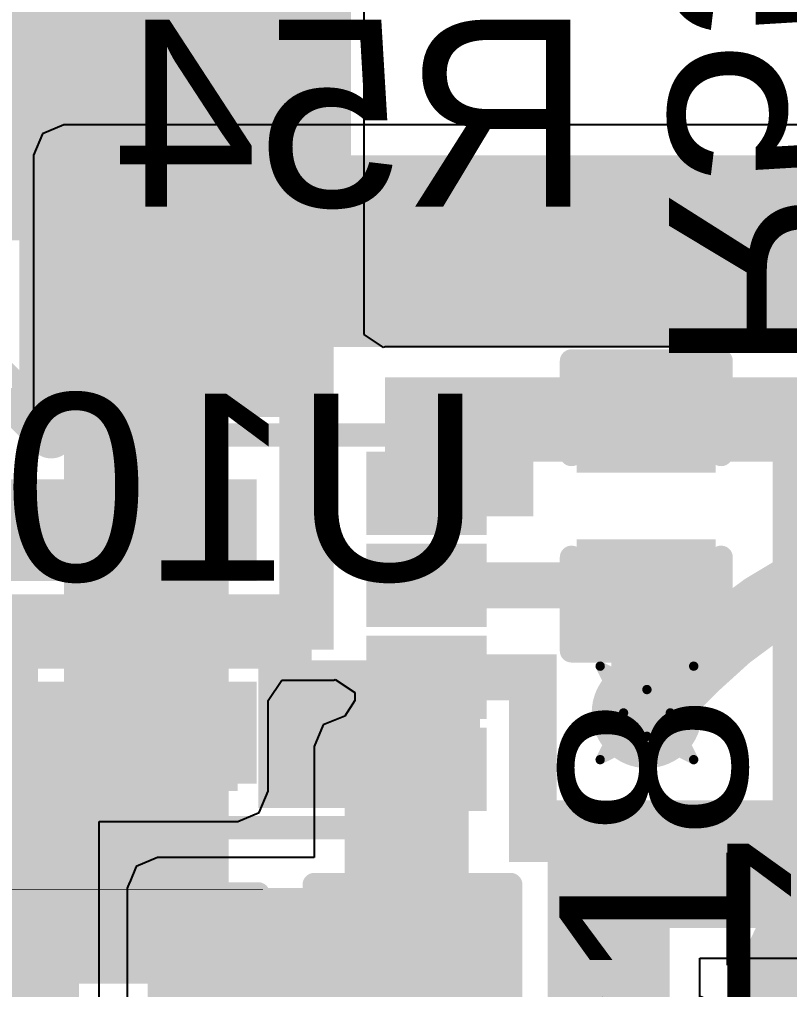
# Model space of a CAD drawing. Header units: inches. Extents: x -0.9 to 13.3, y -2.2 to 2.7.
# Drawn here: x 0.6942 to 0.8589, y -1.6385 to -1.431 of the extents above; entities that cross this region are included whole.
import ezdxf

# ---------------------------------------------------------------- set-up
doc = ezdxf.new("R2010")
doc.units = ezdxf.units.IN
doc.header["$MEASUREMENT"] = 0
for name, color, linetype in [('Board Outline', 216, 'Continuous'), ('Bottom Layer', 5, 'Continuous'), ('Bottom Overlay', 54, 'Continuous'), ('Bottom Paste', 16, 'Continuous'), ('Bottom Solder', 6, 'Continuous'), ('Dimension', 6, 'Continuous'), ('Drill Drawing', 1, 'Continuous'), ('Top Layer', 1, 'Continuous'), ('Top Overlay', 2, 'Continuous'), ('Top Paste', 8, 'Continuous'), ('Top Solder', 216, 'Continuous'), ('Via Holes', 16, 'Continuous')]:
    doc.layers.add(name, color=color, linetype=linetype)
doc.styles.add('Arial', font='', dxfattribs={"height": 0.2})
doc.styles.get('Arial').set_extended_font_data('Arial')

# ---------------------------------------------------------------- blocks, each defined once
blk = doc.blocks.new('MPIT6045_1R0N_LF_14')
at = {"layer": 'Top Layer'}
blk.add_hatch(color=1, dxfattribs=at).paths.add_polyline_path([(0.05512, 0.1122), (0.12205, 0.1122), (0.12205, -0.1122), (0.05512, -0.1122)])
at = {"layer": 'Top Paste'}
blk.add_hatch(color=8, dxfattribs=at).paths.add_polyline_path([(0.05512, 0.1122), (0.12205, 0.1122), (0.12205, -0.1122), (0.05512, -0.1122)])
at = {"layer": 'Top Solder'}
blk.add_hatch(color=216, dxfattribs=at).paths.add_polyline_path([(0.05112, 0.1162), (0.12605, 0.1162), (0.12605, -0.1162), (0.05112, -0.1162)])
at = {"layer": 'Top Overlay'}
for points in [[(0, 0.11811, 0.005, 0.005, 0), (-0.11811, 0.11811, 0.005, 0.005, 0)], [(0.11811, 0.11811, 0.005, 0.005, 0), (0, 0.11811, 0.005, 0.005, 0)]]:
    blk.add_lwpolyline(points, format="xyseb", dxfattribs=at)
for points in [[(-0.00125, 0.11811, 0.0025, 0.0025, 1), (0.00125, 0.11811, 0.0025, 0.0025, 1)], [(-0.00125, 0.11811, 0.0025, 0.0025, 1), (0.00125, 0.11811, 0.0025, 0.0025, 1)], [(0.11686, 0.11811, 0.0025, 0.0025, 1), (0.11936, 0.11811, 0.0025, 0.0025, 1)]]:
    blk.add_lwpolyline(points, format="xyseb", close=True, dxfattribs=at)
blk = doc.blocks.new('SSOP_5_1_6___B_19')
at = {"layer": 'Bottom Layer'}
for points in [[(-0.06693, 0.04921), (-0.02756, 0.04921), (-0.02756, 0.02559), (-0.06693, 0.02559)], [(0.02756, 0.04921), (0.06693, 0.04921), (0.06693, 0.02559), (0.02756, 0.02559)], [(-0.06693, 0.01181), (-0.02756, 0.01181), (-0.02756, -0.01181), (-0.06693, -0.01181)], [(-0.06693, -0.02559), (-0.02756, -0.02559), (-0.02756, -0.04921), (-0.06693, -0.04921)], [(0.02756, -0.02559), (0.06693, -0.02559), (0.06693, -0.04921), (0.02756, -0.04921)]]:
    blk.add_hatch(color=5, dxfattribs=at).paths.add_polyline_path(points)
at = {"layer": 'Bottom Paste'}
for points in [[(-0.06693, 0.04921), (-0.02756, 0.04921), (-0.02756, 0.02559), (-0.06693, 0.02559)], [(0.02756, 0.04921), (0.06693, 0.04921), (0.06693, 0.02559), (0.02756, 0.02559)], [(-0.06693, 0.01181), (-0.02756, 0.01181), (-0.02756, -0.01181), (-0.06693, -0.01181)], [(-0.06693, -0.02559), (-0.02756, -0.02559), (-0.02756, -0.04921), (-0.06693, -0.04921)], [(0.02756, -0.02559), (0.06693, -0.02559), (0.06693, -0.04921), (0.02756, -0.04921)]]:
    blk.add_hatch(color=16, dxfattribs=at).paths.add_polyline_path(points)
at = {"layer": 'Bottom Solder'}
for points in [[(-0.07093, 0.05321), (-0.02356, 0.05321), (-0.02356, 0.02159), (-0.07093, 0.02159)], [(0.02356, 0.05321), (0.07093, 0.05321), (0.07093, 0.02159), (0.02356, 0.02159)], [(-0.07093, 0.01581), (-0.02356, 0.01581), (-0.02356, -0.01581), (-0.07093, -0.01581)], [(-0.07093, -0.02159), (-0.02356, -0.02159), (-0.02356, -0.05321), (-0.07093, -0.05321)], [(0.02356, -0.02159), (0.07093, -0.02159), (0.07093, -0.05321), (0.02356, -0.05321)]]:
    blk.add_hatch(color=6, dxfattribs=at).paths.add_polyline_path(points)
at = {"layer": 'Bottom Overlay'}
for points in [[(-0.026, 0.059, 0.005, 0.005, 0), (0.023, 0.059, 0.005, 0.005, 0)], [(-0.08, -0.044, 0.00787, 0.00787, 0), (-0.08, -0.034, 0.00787, 0.00787, 0)], [(-0.08, -0.034, 0.00787, 0.00787, 0), (-0.075, -0.039, 0.00787, 0.00787, 0)], [(-0.08, -0.044, 0.00787, 0.00787, 0), (-0.075, -0.039, 0.00787, 0.00787, 0)], [(-0.026, -0.059, 0.005, 0.005, 0), (0.023, -0.059, 0.005, 0.005, 0)]]:
    blk.add_lwpolyline(points, format="xyseb", dxfattribs=at)
for points in [[(-0.02725, 0.059, 0.0025, 0.0025, 1), (-0.02475, 0.059, 0.0025, 0.0025, 1)], [(0.02175, 0.059, 0.0025, 0.0025, 1), (0.02425, 0.059, 0.0025, 0.0025, 1)], [(-0.08197, -0.034, 0.00394, 0.00394, 1), (-0.07803, -0.034, 0.00394, 0.00394, 1)], [(-0.08197, -0.034, 0.00394, 0.00394, 1), (-0.07803, -0.034, 0.00394, 0.00394, 1)], [(-0.07697, -0.039, 0.00394, 0.00394, 1), (-0.07303, -0.039, 0.00394, 0.00394, 1)], [(-0.07697, -0.039, 0.00394, 0.00394, 1), (-0.07303, -0.039, 0.00394, 0.00394, 1)], [(-0.08197, -0.044, 0.00394, 0.00394, 1), (-0.07803, -0.044, 0.00394, 0.00394, 1)], [(-0.08197, -0.044, 0.00394, 0.00394, 1), (-0.07803, -0.044, 0.00394, 0.00394, 1)], [(-0.02725, -0.059, 0.0025, 0.0025, 1), (-0.02475, -0.059, 0.0025, 0.0025, 1)], [(0.02175, -0.059, 0.0025, 0.0025, 1), (0.02425, -0.059, 0.0025, 0.0025, 1)]]:
    blk.add_lwpolyline(points, format="xyseb", close=True, dxfattribs=at)
blk = doc.blocks.new('7_VQFN_HR__2_2__22')
at = {"layer": 'Top Layer'}
for points in [[(0.02264, 0.03445), (0.04035, 0.03445), (0.04035, 0.02461), (0.02264, 0.02461)], [(-0.05413, 0.02854), (-0.00886, 0.02854), (-0.00886, 0.01476), (-0.05413, 0.01476)], [(0.02264, 0.01476), (0.04035, 0.01476), (0.04035, 0.00492), (0.02264, 0.00492)], [(-0.05413, 0.00394), (0.00295, 0.00394), (0.00295, -0.00394), (-0.05413, -0.00394)], [(0.02264, -0.00492), (0.04035, -0.00492), (0.04035, -0.01476), (0.02264, -0.01476)], [(-0.05413, -0.01476), (-0.00886, -0.01476), (-0.00886, -0.02854), (-0.05413, -0.02854)], [(0.02264, -0.02461), (0.04035, -0.02461), (0.04035, -0.03445), (0.02264, -0.03445)]]:
    blk.add_hatch(color=1, dxfattribs=at).paths.add_polyline_path(points)
at = {"layer": 'Top Paste'}
for points in [[(0.02264, 0.03445), (0.04035, 0.03445), (0.04035, 0.02461), (0.02264, 0.02461)], [(-0.05413, 0.02854), (-0.00886, 0.02854), (-0.00886, 0.01476), (-0.05413, 0.01476)], [(0.02264, 0.01476), (0.04035, 0.01476), (0.04035, 0.00492), (0.02264, 0.00492)], [(-0.05413, 0.00394), (0.00295, 0.00394), (0.00295, -0.00394), (-0.05413, -0.00394)], [(0.02264, -0.00492), (0.04035, -0.00492), (0.04035, -0.01476), (0.02264, -0.01476)], [(-0.05413, -0.01476), (-0.00886, -0.01476), (-0.00886, -0.02854), (-0.05413, -0.02854)], [(0.02264, -0.02461), (0.04035, -0.02461), (0.04035, -0.03445), (0.02264, -0.03445)]]:
    blk.add_hatch(color=8, dxfattribs=at).paths.add_polyline_path(points)
at = {"layer": 'Top Solder'}
for points in [[(0.01864, 0.03845), (0.04435, 0.03845), (0.04435, 0.02061), (0.01864, 0.02061)], [(-0.05813, 0.03254), (-0.00486, 0.03254), (-0.00486, 0.01076), (-0.05813, 0.01076)], [(0.01864, 0.01876), (0.04435, 0.01876), (0.04435, 0.00092), (0.01864, 0.00092)], [(-0.05813, 0.00794), (0.00695, 0.00794), (0.00695, -0.00794), (-0.05813, -0.00794)], [(0.01864, -0.00092), (0.04435, -0.00092), (0.04435, -0.01876), (0.01864, -0.01876)], [(-0.05813, -0.01076), (-0.00486, -0.01076), (-0.00486, -0.03254), (-0.05813, -0.03254)], [(0.01864, -0.02061), (0.04435, -0.02061), (0.04435, -0.03845), (0.01864, -0.03845)]]:
    blk.add_hatch(color=216, dxfattribs=at).paths.add_polyline_path(points)
at = {"layer": 'Top Overlay'}
for points in [[(-0.046, 0.042, 0.005, 0.005, 0), (0.03, 0.042, 0.005, 0.005, 0)], [(-0.065, 0.028, 0.005, 0.005, 0), (-0.06, 0.023, 0.005, 0.005, 0)], [(-0.065, 0.018, 0.005, 0.005, 0), (-0.065, 0.028, 0.005, 0.005, 0)], [(-0.065, 0.018, 0.005, 0.005, 0), (-0.06, 0.023, 0.005, 0.005, 0)], [(-0.046, -0.042, 0.005, 0.005, 0), (0.03, -0.042, 0.005, 0.005, 0)]]:
    blk.add_lwpolyline(points, format="xyseb", dxfattribs=at)
for points in [[(-0.04725, 0.042, 0.0025, 0.0025, 1), (-0.04475, 0.042, 0.0025, 0.0025, 1)], [(0.02875, 0.042, 0.0025, 0.0025, 1), (0.03125, 0.042, 0.0025, 0.0025, 1)], [(-0.06625, 0.028, 0.0025, 0.0025, 1), (-0.06375, 0.028, 0.0025, 0.0025, 1)], [(-0.06625, 0.028, 0.0025, 0.0025, 1), (-0.06375, 0.028, 0.0025, 0.0025, 1)], [(-0.06125, 0.023, 0.0025, 0.0025, 1), (-0.05875, 0.023, 0.0025, 0.0025, 1)], [(-0.06125, 0.023, 0.0025, 0.0025, 1), (-0.05875, 0.023, 0.0025, 0.0025, 1)], [(-0.06625, 0.018, 0.0025, 0.0025, 1), (-0.06375, 0.018, 0.0025, 0.0025, 1)], [(-0.06625, 0.018, 0.0025, 0.0025, 1), (-0.06375, 0.018, 0.0025, 0.0025, 1)], [(-0.04725, -0.042, 0.0025, 0.0025, 1), (-0.04475, -0.042, 0.0025, 0.0025, 1)], [(0.02875, -0.042, 0.0025, 0.0025, 1), (0.03125, -0.042, 0.0025, 0.0025, 1)]]:
    blk.add_lwpolyline(points, format="xyseb", close=True, dxfattribs=at)
blk = doc.blocks.new('C___0402_36')
at = {"layer": 'Top Layer'}
for points in [[(-0.0275, -0.0125), (-0.0275, 0.0125), (-0.0095, 0.0125), (-0.0095, -0.0125)], [(0.0095, -0.0125), (0.0095, 0.0125), (0.0275, 0.0125), (0.0275, -0.0125)]]:
    blk.add_hatch(color=1, dxfattribs=at).paths.add_polyline_path(points)
at = {"layer": 'Top Paste'}
for points in [[(-0.0275, -0.0125), (-0.0275, 0.0125), (-0.0095, 0.0125), (-0.0095, -0.0125)], [(0.0095, -0.0125), (0.0095, 0.0125), (0.0275, 0.0125), (0.0275, -0.0125)]]:
    blk.add_hatch(color=8, dxfattribs=at).paths.add_polyline_path(points)
at = {"layer": 'Top Solder'}
for points in [[(-0.02986, -0.01486), (-0.02986, 0.01486), (-0.00714, 0.01486), (-0.00714, -0.01486)], [(0.00714, -0.01486), (0.00714, 0.01486), (0.02986, 0.01486), (0.02986, -0.01486)]]:
    blk.add_hatch(color=216, dxfattribs=at).paths.add_polyline_path(points)
at = {"layer": 'Top Overlay'}
for points in [[(-0.031, 0.016, 0.005, 0.005, 0), (-0.031, -0.016, 0.005, 0.005, 0)], [(-0.031, 0.016, 0.005, 0.005, 0), (-0.011, 0.016, 0.005, 0.005, 0)], [(0.011, 0.016, 0.005, 0.005, 0), (0.031, 0.016, 0.005, 0.005, 0)], [(0.031, 0.016, 0.005, 0.005, 0), (0.031, -0.016, 0.005, 0.005, 0)], [(-0.031, -0.016, 0.005, 0.005, 0), (-0.011, -0.016, 0.005, 0.005, 0)], [(0.011, -0.016, 0.005, 0.005, 0), (0.031, -0.016, 0.005, 0.005, 0)]]:
    blk.add_lwpolyline(points, format="xyseb", dxfattribs=at)
for points in [[(-0.03225, 0.016, 0.0025, 0.0025, 1), (-0.02975, 0.016, 0.0025, 0.0025, 1)], [(-0.03225, 0.016, 0.0025, 0.0025, 1), (-0.02975, 0.016, 0.0025, 0.0025, 1)], [(-0.01225, 0.016, 0.0025, 0.0025, 1), (-0.00975, 0.016, 0.0025, 0.0025, 1)], [(0.00975, 0.016, 0.0025, 0.0025, 1), (0.01225, 0.016, 0.0025, 0.0025, 1)], [(0.02975, 0.016, 0.0025, 0.0025, 1), (0.03225, 0.016, 0.0025, 0.0025, 1)], [(0.02975, 0.016, 0.0025, 0.0025, 1), (0.03225, 0.016, 0.0025, 0.0025, 1)], [(-0.03225, -0.016, 0.0025, 0.0025, 1), (-0.02975, -0.016, 0.0025, 0.0025, 1)], [(-0.03225, -0.016, 0.0025, 0.0025, 1), (-0.02975, -0.016, 0.0025, 0.0025, 1)], [(-0.01225, -0.016, 0.0025, 0.0025, 1), (-0.00975, -0.016, 0.0025, 0.0025, 1)], [(0.00975, -0.016, 0.0025, 0.0025, 1), (0.01225, -0.016, 0.0025, 0.0025, 1)], [(0.02975, -0.016, 0.0025, 0.0025, 1), (0.03225, -0.016, 0.0025, 0.0025, 1)], [(0.02975, -0.016, 0.0025, 0.0025, 1), (0.03225, -0.016, 0.0025, 0.0025, 1)]]:
    blk.add_lwpolyline(points, format="xyseb", close=True, dxfattribs=at)
blk = doc.blocks.new('R___0402_78')
at = {"layer": 'Top Layer'}
for points in [[(-0.0275, -0.0125), (-0.0275, 0.0125), (-0.0095, 0.0125), (-0.0095, -0.0125)], [(0.0095, -0.0125), (0.0095, 0.0125), (0.0275, 0.0125), (0.0275, -0.0125)]]:
    blk.add_hatch(color=1, dxfattribs=at).paths.add_polyline_path(points)
at = {"layer": 'Top Paste'}
for points in [[(-0.0275, -0.0125), (-0.0275, 0.0125), (-0.0095, 0.0125), (-0.0095, -0.0125)], [(0.0095, -0.0125), (0.0095, 0.0125), (0.0275, 0.0125), (0.0275, -0.0125)]]:
    blk.add_hatch(color=8, dxfattribs=at).paths.add_polyline_path(points)
at = {"layer": 'Top Solder'}
for points in [[(-0.02967, -0.01467), (-0.02967, 0.01467), (-0.00733, 0.01467), (-0.00733, -0.01467)], [(0.00733, -0.01467), (0.00733, 0.01467), (0.02967, 0.01467), (0.02967, -0.01467)]]:
    blk.add_hatch(color=216, dxfattribs=at).paths.add_polyline_path(points)
at = {"layer": 'Top Overlay'}
for points in [[(0.031, 0.016, 0.005, 0.005, 0), (-0.031, 0.016, 0.005, 0.005, 0)], [(-0.031, 0.016, 0.005, 0.005, 0), (-0.031, -0.016, 0.005, 0.005, 0)], [(0.031, 0.016, 0.005, 0.005, 0), (0.031, -0.016, 0.005, 0.005, 0)], [(0.031, -0.016, 0.005, 0.005, 0), (-0.031, -0.016, 0.005, 0.005, 0)], [(0.032, -0.017, 0.000127, 0.000127, 0), (-0.032, -0.017, 0.000127, 0.000127, 0)]]:
    blk.add_lwpolyline(points, format="xyseb", dxfattribs=at)
for points in [[(-0.03225, 0.016, 0.0025, 0.0025, 1), (-0.02975, 0.016, 0.0025, 0.0025, 1)], [(-0.03225, 0.016, 0.0025, 0.0025, 1), (-0.02975, 0.016, 0.0025, 0.0025, 1)], [(0.02975, 0.016, 0.0025, 0.0025, 1), (0.03225, 0.016, 0.0025, 0.0025, 1)], [(0.02975, 0.016, 0.0025, 0.0025, 1), (0.03225, 0.016, 0.0025, 0.0025, 1)], [(-0.03225, -0.016, 0.0025, 0.0025, 1), (-0.02975, -0.016, 0.0025, 0.0025, 1)], [(-0.03225, -0.016, 0.0025, 0.0025, 1), (-0.02975, -0.016, 0.0025, 0.0025, 1)], [(0.02975, -0.016, 0.0025, 0.0025, 1), (0.03225, -0.016, 0.0025, 0.0025, 1)], [(0.02975, -0.016, 0.0025, 0.0025, 1), (0.03225, -0.016, 0.0025, 0.0025, 1)], [(-0.03203, -0.017, 0.0000635, 0.0000635, 1), (-0.03197, -0.017, 0.0000635, 0.0000635, 1)], [(0.03197, -0.017, 0.0000635, 0.0000635, 1), (0.03203, -0.017, 0.0000635, 0.0000635, 1)]]:
    blk.add_lwpolyline(points, format="xyseb", close=True, dxfattribs=at)
blk = doc.blocks.new('R___0603_95')
at = {"layer": 'Top Layer'}
for points in [[(-0.015, 0.0175), (-0.015, -0.0175), (-0.045, -0.0175), (-0.045, 0.0175)], [(0.045, 0.0175), (0.045, -0.0175), (0.015, -0.0175), (0.015, 0.0175)]]:
    blk.add_hatch(color=1, dxfattribs=at).paths.add_polyline_path(points)
at = {"layer": 'Top Paste'}
for points in [[(-0.015, 0.0175), (-0.015, -0.0175), (-0.045, -0.0175), (-0.045, 0.0175)], [(0.045, 0.0175), (0.045, -0.0175), (0.015, -0.0175), (0.015, 0.0175)]]:
    blk.add_hatch(color=8, dxfattribs=at).paths.add_polyline_path(points)
at = {"layer": 'Top Solder'}
for points in [[(-0.011, 0.0215), (-0.011, -0.0215), (-0.049, -0.0215), (-0.049, 0.0215)], [(0.049, 0.0215), (0.049, -0.0215), (0.011, -0.0215), (0.011, 0.0215)]]:
    blk.add_hatch(color=216, dxfattribs=at).paths.add_polyline_path(points)
at = {"layer": 'Top Overlay'}
for points in [[(-0.048, 0.021, 0.005, 0.005, 0), (0.048, 0.021, 0.005, 0.005, 0)], [(-0.048, 0.021, 0.005, 0.005, 0), (-0.048, -0.021, 0.005, 0.005, 0)], [(0.048, 0.021, 0.005, 0.005, 0), (0.048, -0.021, 0.005, 0.005, 0)], [(-0.048, -0.021, 0.005, 0.005, 0), (0.048, -0.021, 0.005, 0.005, 0)]]:
    blk.add_lwpolyline(points, format="xyseb", dxfattribs=at)
for points in [[(-0.04925, 0.021, 0.0025, 0.0025, 1), (-0.04675, 0.021, 0.0025, 0.0025, 1)], [(-0.04925, 0.021, 0.0025, 0.0025, 1), (-0.04675, 0.021, 0.0025, 0.0025, 1)], [(0.04675, 0.021, 0.0025, 0.0025, 1), (0.04925, 0.021, 0.0025, 0.0025, 1)], [(0.04675, 0.021, 0.0025, 0.0025, 1), (0.04925, 0.021, 0.0025, 0.0025, 1)], [(-0.04925, -0.021, 0.0025, 0.0025, 1), (-0.04675, -0.021, 0.0025, 0.0025, 1)], [(-0.04925, -0.021, 0.0025, 0.0025, 1), (-0.04675, -0.021, 0.0025, 0.0025, 1)], [(0.04675, -0.021, 0.0025, 0.0025, 1), (0.04925, -0.021, 0.0025, 0.0025, 1)], [(0.04675, -0.021, 0.0025, 0.0025, 1), (0.04925, -0.021, 0.0025, 0.0025, 1)]]:
    blk.add_lwpolyline(points, format="xyseb", close=True, dxfattribs=at)

msp = doc.modelspace()

# ---------------------------------------------------------------- hatches: boundary and pattern name
at = {"layer": 'Bottom Layer'}
for points in [[(0.70372, -1.63726), (0.739, -1.63726), (0.739, -1.46005), (0.70372, -1.46005)], [(0.70372, -1.50106), (1.04628, -1.50106), (1.04628, -1.46005), (0.70372, -1.46005)], [(0.60738, -1.63726), (0.739, -1.63726), (0.739, -1.60726), (0.60738, -1.60726)]]:
    msp.add_hatch(color=5, dxfattribs=at).paths.add_polyline_path(points)
h = msp.add_hatch(color=5, dxfattribs=at)
edge = h.paths.add_edge_path()
edge.add_arc((0.82841, -1.57933), 0.01181, 0, 360)
at = {"layer": 'Top Layer'}
for points in [[(0.69423, -1.51606), (0.76143, -1.51606), (0.76143, -1.24984), (0.69423, -1.24984)], [(0.74978, -1.56583), (0.76143, -1.56583), (0.76143, -1.24984), (0.74978, -1.24984)], [(0.77242, -1.53728), (0.80409, -1.53728), (0.80409, -1.50755), (0.77242, -1.50755)], [(0.77242, -1.52555), (0.93628, -1.52555), (0.93628, -1.50755), (0.77242, -1.50755)], [(0.85528, -1.62531), (0.86866, -1.62531), (0.86866, -1.50755), (0.85528, -1.50755)], [(0.52378, -1.54713), (0.74092, -1.54713), (0.74092, -1.53335), (0.52378, -1.53335)], [(0.81578, -1.56255), (0.84078, -1.56255), (0.84078, -1.54455), (0.81578, -1.54455)], [(0.77242, -1.55697), (0.84078, -1.55697), (0.84078, -1.54713), (0.77242, -1.54713)], [(0.69565, -1.56583), (0.76143, -1.56583), (0.76143, -1.55795), (0.69565, -1.55795)], [(0.77242, -1.57665), (0.80914, -1.57665), (0.80914, -1.56681), (0.77242, -1.56681)], [(0.79895, -1.61122), (0.80914, -1.61122), (0.80914, -1.56681), (0.79895, -1.56681)], [(0.50178, -1.59605), (0.74092, -1.59605), (0.74092, -1.57665), (0.50178, -1.57665)], [(0.50178, -1.64679), (0.70478, -1.64679), (0.70478, -1.57665), (0.50178, -1.57665)], [(0.76378, -1.65179), (0.79027, -1.65179), (0.79027, -1.5865), (0.76378, -1.5865)], [(0.79895, -1.61122), (0.83325, -1.61122), (0.83325, -1.59816), (0.79895, -1.59816)], [(0.80717, -1.62531), (0.86828, -1.62531), (0.86828, -1.59805), (0.80717, -1.59805)], [(0.80717, -1.67905), (0.83325, -1.67905), (0.83325, -1.59816), (0.80717, -1.59816)], [(0.72378, -1.65179), (0.79578, -1.65179), (0.79578, -1.61679), (0.72378, -1.61679)]]:
    msp.add_hatch(color=1, dxfattribs=at).paths.add_polyline_path(points)
h = msp.add_hatch(color=1, dxfattribs=at)
edge = h.paths.add_edge_path()
edge.add_arc((0.82841, -1.57933), 0.01181, 0, 360)
at = {"layer": 'Via Holes'}
h = msp.add_hatch(color=7, dxfattribs=at)
edge = h.paths.add_edge_path()
edge.add_arc((0.82841, -1.57933), 0.00591, 0, 360)

# ---------------------------------------------------------------- linework, layer by layer
at = {"layer": 'Board Outline'}
msp.add_lwpolyline([(1.99867, 0.21567, 0.01, 0.01, -1.122171), (-0.01159, -1.51329, 0.01, 0.01, 0)], format="xyseb", dxfattribs=at)
at = {"layer": 'Bottom Layer'}
for p, q in [((0.70372, -1.45355), (0.69913, -1.45545)), ((0.94606, -1.45355), (0.70372, -1.45355)), ((0.69913, -1.45545), (0.69723, -1.46005)), ((0.69723, -1.46005), (0.69723, -1.50106)), ((0.69723, -1.50106), (0.69723, -1.53875)), ((0.69723, -1.53875), (0.6942, -1.54077))]:
    msp.add_line(p, q, dxfattribs=at)
for points in [[(0.8384, -1.56934, 0.015, 0.015, -0.198912), (0.90911, -1.54005, 0.015, 0.015, 0)], [(0.82841, -1.57933, 0.015, 0.015, 0), (0.8384, -1.56934, 0.015, 0.015, 0)], [(0.85128, -1.66038, 0.015, 0.015, -0.198912), (0.87328, -1.60726, 0.015, 0.015, 0)]]:
    msp.add_lwpolyline(points, format="xyseb", dxfattribs=at)
for points in [[(0.83465, -1.56934, 0.0075, 0.0075, 1), (0.84215, -1.56934, 0.0075, 0.0075, 1)], [(0.83465, -1.56934, 0.0075, 0.0075, 1), (0.84215, -1.56934, 0.0075, 0.0075, 1)], [(0.82466, -1.57933, 0.0075, 0.0075, 1), (0.83216, -1.57933, 0.0075, 0.0075, 1)]]:
    msp.add_lwpolyline(points, format="xyseb", close=True, dxfattribs=at)
at = {"layer": 'Dimension'}
msp.add_lwpolyline([(0.04081, 0.0156, 0.01, 0.01, -3.064051), (0.02964, -1.5299, 0.01, 0.01, 0)], format="xyseb", dxfattribs=at)
at = {"layer": 'Drill Drawing'}
for points in [[(0.81841, -1.56933, 0.002, 0.002, 0), (0.82841, -1.57433, 0.002, 0.002, 0)], [(0.81841, -1.56933, 0.002, 0.002, 0), (0.82341, -1.57933, 0.002, 0.002, 0)], [(0.82841, -1.57433, 0.002, 0.002, 0), (0.83841, -1.56933, 0.002, 0.002, 0)], [(0.83341, -1.57933, 0.002, 0.002, 0), (0.83841, -1.56933, 0.002, 0.002, 0)], [(0.81841, -1.58933, 0.002, 0.002, 0), (0.82341, -1.57933, 0.002, 0.002, 0)], [(0.83341, -1.57933, 0.002, 0.002, 0), (0.83841, -1.58933, 0.002, 0.002, 0)], [(0.81841, -1.58933, 0.002, 0.002, 0), (0.82841, -1.58433, 0.002, 0.002, 0)], [(0.82841, -1.58433, 0.002, 0.002, 0), (0.83841, -1.58933, 0.002, 0.002, 0)]]:
    msp.add_lwpolyline(points, format="xyseb", dxfattribs=at)
for points in [[(0.81791, -1.56933, 0.001, 0.001, 1), (0.81891, -1.56933, 0.001, 0.001, 1)], [(0.81791, -1.56933, 0.001, 0.001, 1), (0.81891, -1.56933, 0.001, 0.001, 1)], [(0.83791, -1.56933, 0.001, 0.001, 1), (0.83891, -1.56933, 0.001, 0.001, 1)], [(0.83791, -1.56933, 0.001, 0.001, 1), (0.83891, -1.56933, 0.001, 0.001, 1)], [(0.82791, -1.57433, 0.001, 0.001, 1), (0.82891, -1.57433, 0.001, 0.001, 1)], [(0.82791, -1.57433, 0.001, 0.001, 1), (0.82891, -1.57433, 0.001, 0.001, 1)], [(0.82291, -1.57933, 0.001, 0.001, 1), (0.82391, -1.57933, 0.001, 0.001, 1)], [(0.82291, -1.57933, 0.001, 0.001, 1), (0.82391, -1.57933, 0.001, 0.001, 1)], [(0.83291, -1.57933, 0.001, 0.001, 1), (0.83391, -1.57933, 0.001, 0.001, 1)], [(0.83291, -1.57933, 0.001, 0.001, 1), (0.83391, -1.57933, 0.001, 0.001, 1)], [(0.82791, -1.58433, 0.001, 0.001, 1), (0.82891, -1.58433, 0.001, 0.001, 1)], [(0.82791, -1.58433, 0.001, 0.001, 1), (0.82891, -1.58433, 0.001, 0.001, 1)], [(0.81791, -1.58933, 0.001, 0.001, 1), (0.81891, -1.58933, 0.001, 0.001, 1)], [(0.81791, -1.58933, 0.001, 0.001, 1), (0.81891, -1.58933, 0.001, 0.001, 1)], [(0.83791, -1.58933, 0.001, 0.001, 1), (0.83891, -1.58933, 0.001, 0.001, 1)], [(0.83791, -1.58933, 0.001, 0.001, 1), (0.83891, -1.58933, 0.001, 0.001, 1)]]:
    msp.add_lwpolyline(points, format="xyseb", close=True, dxfattribs=at)
at = {"layer": 'Top Layer'}
for p, q in [((0.76793, -1.49841), (0.76793, -1.24984)), ((0.77208, -1.50119), (0.76793, -1.49841)), ((0.77242, -1.50105), (0.77208, -1.50119)), ((0.8649, -1.50105), (0.77242, -1.50105)), ((0.74742, -1.57665), (0.75032, -1.57232)), ((0.75032, -1.57232), (0.76143, -1.57232)), ((0.76143, -1.57232), (0.76177, -1.57218)), ((0.76177, -1.57218), (0.76593, -1.57496)), ((0.76593, -1.57496), (0.76593, -1.57665)), ((0.74742, -1.59605), (0.74742, -1.57665)), ((0.76593, -1.57665), (0.76378, -1.58)), ((0.76378, -1.58), (0.75919, -1.5819)), ((0.75919, -1.5819), (0.75728, -1.5865)), ((0.75728, -1.5865), (0.75728, -1.61029)), ((0.74552, -1.60064), (0.74742, -1.59605)), ((0.74092, -1.60254), (0.74552, -1.60064)), ((0.71127, -1.64679), (0.71127, -1.60254)), ((0.71127, -1.60254), (0.74092, -1.60254)), ((0.72378, -1.61029), (0.71919, -1.61219)), ((0.75728, -1.61029), (0.72378, -1.61029)), ((0.71919, -1.61219), (0.7178, -1.61555)), ((0.71778, -1.61559), (0.71728, -1.61679)), ((0.7178, -1.61555), (0.71778, -1.61555)), ((0.71778, -1.61555), (0.71778, -1.61559)), ((0.71728, -1.61679), (0.71728, -1.65179)), ((0.83974, -1.67905), (0.83974, -1.6318)), ((0.83974, -1.6318), (0.86866, -1.6318))]:
    msp.add_line(p, q, dxfattribs=at)
for points in [[(0.82828, -1.5792, 0.015, 0.015, 0), (0.82828, -1.55355, 0.015, 0.015, 0)], [(0.82828, -1.5792, 0.008, 0.008, 0), (0.82841, -1.57933, 0.008, 0.008, 0)]]:
    msp.add_lwpolyline(points, format="xyseb", dxfattribs=at)
for points in [[(0.82453, -1.55355, 0.0075, 0.0075, 1), (0.83203, -1.55355, 0.0075, 0.0075, 1)], [(0.82453, -1.5792, 0.0075, 0.0075, 1), (0.83203, -1.5792, 0.0075, 0.0075, 1)], [(0.82628, -1.5792, 0.004, 0.004, 1), (0.83028, -1.5792, 0.004, 0.004, 1)], [(0.82641, -1.57933, 0.004, 0.004, 1), (0.83041, -1.57933, 0.004, 0.004, 1)]]:
    msp.add_lwpolyline(points, format="xyseb", close=True, dxfattribs=at)
at = {"layer": 'Top Overlay'}
msp.add_lwpolyline([(0.68527, -1.50415, 0.01, 0.01, 0), (0.70101, -1.51989, 0.01, 0.01, 0)], format="xyseb", dxfattribs=at)
msp.add_lwpolyline([(0.69851, -1.51989, 0.005, 0.005, 1), (0.70351, -1.51989, 0.005, 0.005, 1)], format="xyseb", close=True, dxfattribs=at)

# ---------------------------------------------------------------- block references
for name, p, rotation in [('MPIT6045_1R0N_LF_14', (0.81628, -1.36205), 180), ('C___0402_36', (0.82828, -1.53505), 90), ('R___0603_95', (0.77828, -1.66405), 90), ('R___0402_78', (0.71428, -1.63405), 180)]:
    msp.add_blockref(name, p, dxfattribs=dict(rotation=rotation))
for name, p in [('7_VQFN_HR__2_2__22', (0.74978, -1.56189)), ('SSOP_5_1_6___B_19', (0.72176, -1.62127))]:
    msp.add_blockref(name, p)

# ---------------------------------------------------------------- texts
at = {"layer": 'Bottom Overlay', "style": 'Arial', "text_generation_flag": 2}
msp.add_text('R55', height=0.04, rotation=270, dxfattribs=at).set_placement((0.83315, -1.50689))
for s, p in [('R54', (0.81659, -1.47104)), ('U10', (0.79326, -1.55104)), ('R1', (0.90494, -1.64731))]:
    msp.add_text(s, height=0.04, dxfattribs=at).set_placement(p)
at = {"layer": 'Top Overlay', "style": 'Arial'}
msp.add_text('C18', height=0.04, rotation=90, dxfattribs=at).set_placement((0.84971, -1.6779))

doc.saveas('drawing.dxf')
